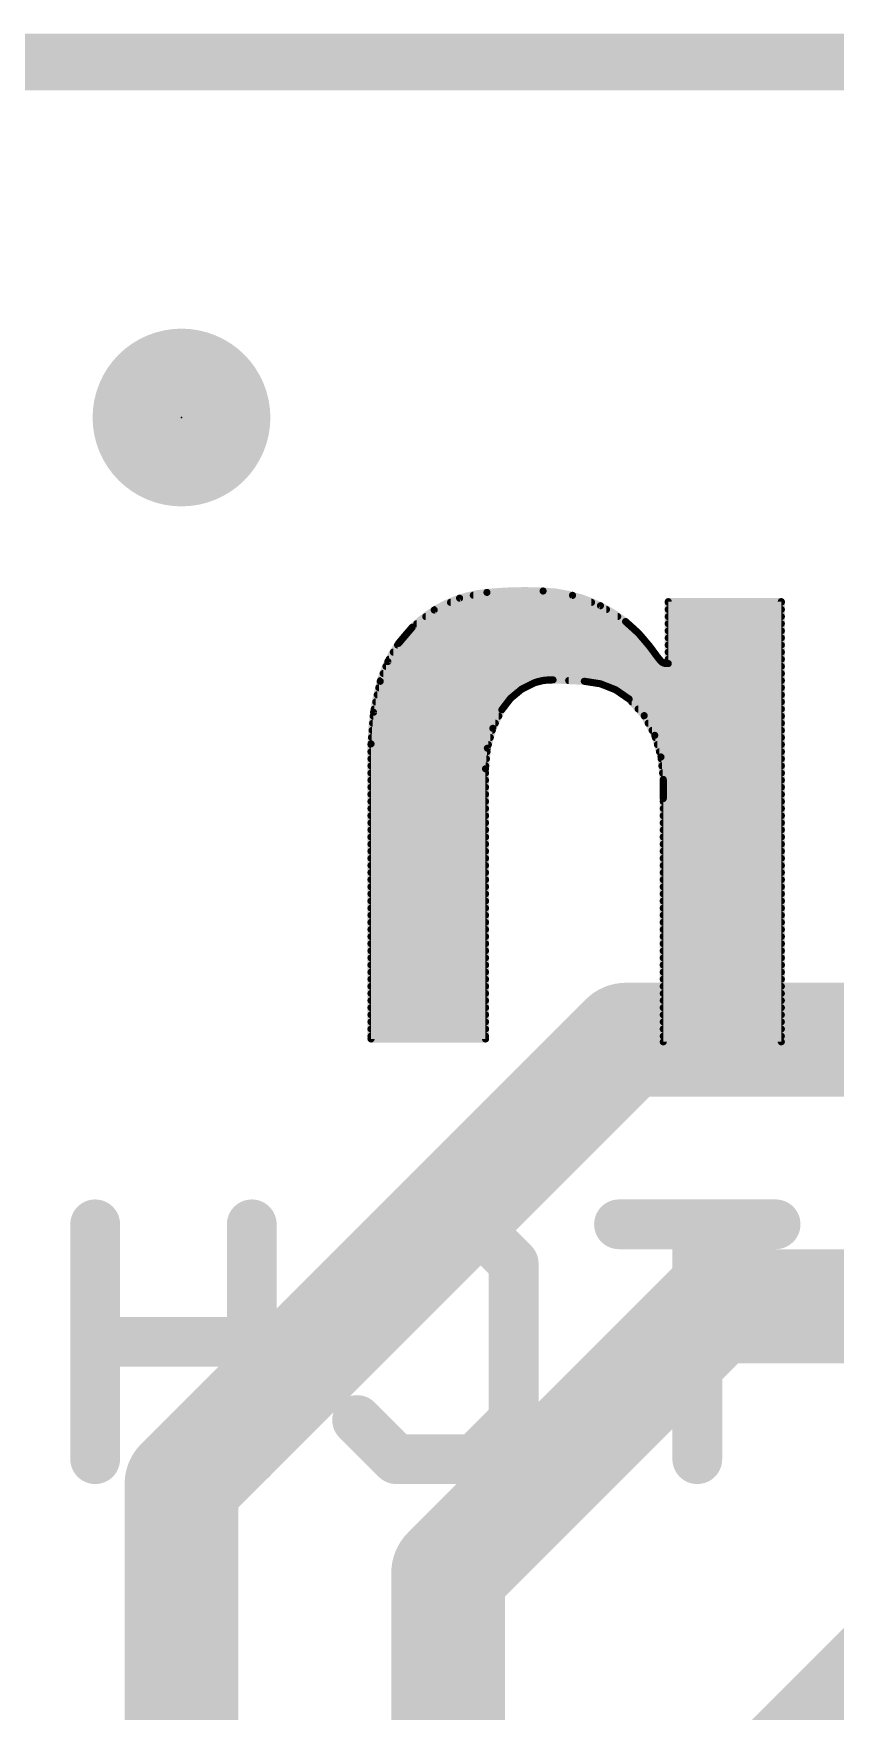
# Model space of a CAD drawing. Extents: x -19.1 to 23, y -12.7 to 20.4.
# Drawn here: x 4.55 to 7.42, y 14.43 to 20.42 of the extents above; entities that cross this region are included whole.
import ezdxf

# ---------------------------------------------------------------- set-up
doc = ezdxf.new("R2010")
doc.units = 0
for name, color, linetype in [('1', 12, 'CONTINUOUS'), ('20', 53, 'CONTINUOUS'), ('22', 40, 'CONTINUOUS'), ('23', 53, 'CONTINUOUS')]:
    doc.layers.add(name, color=color, linetype=linetype)

# ---------------------------------------------------------------- blocks, each defined once
blk = doc.blocks.new('PIE')
at = {"const_width": 0.5}
blk.add_lwpolyline([(0, -0.25, 1), (0, 0.25, 1), (0, -0.25)], format="xyb", dxfattribs=at)
blk = doc.blocks.new('RECT')
blk.add_solid([(-0.5, -0.5), (0.5, -0.5), (-0.5, 0.5), (0.5, 0.5)])

msp = doc.modelspace()

# ---------------------------------------------------------------- linework, layer by layer
at = {"layer": '1', "const_width": 0.4064}
for points in [[(5.08, 15.24), (6.6675, 16.8275)], [(6.6675, 16.8275), (9.2826, 16.8275)], [(6.0325, 14.9225), (6.985, 15.875)], [(6.985, 15.875), (8.2552, 15.875)], [(5.08, 4.7625), (5.08, 15.24)], [(6.0325, 9.8425), (6.0325, 14.9225)]]:
    msp.add_lwpolyline(points, dxfattribs=at)
at = {"layer": '1', "const_width": 0.2032}
for points in [[(6.6675, 16.9291, 1), (6.6675, 16.7259)], [(6.7393, 16.7557, 1), (6.5957, 16.8993)], [(6.985, 15.9766, 1), (6.985, 15.7734)], [(7.0568, 15.8032, 1), (6.9132, 15.9468)], [(5.1816, 15.24, 1), (4.9784, 15.24)], [(5.0082, 15.3118, 1), (5.1518, 15.1682)], [(6.1341, 14.9225, 1), (5.9309, 14.9225)], [(5.9607, 14.9943, 1), (6.1043, 14.8507)]]:
    msp.add_lwpolyline(points, format="xyb", dxfattribs=at)
at = {"layer": '20', "const_width": 0.2032}
msp.add_lwpolyline([(22.86, 20.32), (0, 20.32)], dxfattribs=at)
at = {"layer": '22'}
for points, const_width in [([(6.171, 18.4252, 0.1741), (5.9043, 18.3007)], 0.0254), ([(6.041, 18.396, 1), (6.041, 18.3833)], 0.0127), ([(6.072, 18.4109, 1), (6.0746, 18.3985)], 0.0127), ([(6.076, 18.3989, 1), (6.0706, 18.4104)], 0.0127), ([(6.1224, 18.4214, 1), (6.1224, 18.4086)], 0.0127), ([(6.3716, 18.4302, 0.0335), (6.171, 18.4252)], 0.0254), ([(6.1708, 18.4315, 1), (6.1712, 18.4189)], 0.0127), ([(6.1704, 18.4315, 1), (6.1716, 18.4189)], 0.0127), ([(6.1723, 18.419, 1), (6.1697, 18.4314)], 0.0127), ([(6.1716, 18.4189, 1), (6.1704, 18.4315)], 0.0127), ([(6.3725, 18.4365, 1), (6.3707, 18.4239)], 0.0127), ([(6.6663, 18.321, 0.1577), (6.3716, 18.4302)], 0.0254), ([(6.3719, 18.4365, 1), (6.3713, 18.4239)], 0.0127), ([(6.3713, 18.4239, 1), (6.3719, 18.4365)], 0.0127), ([(6.3718, 18.4239, 1), (6.3714, 18.4365)], 0.0127), ([(6.479, 18.4207, 1), (6.4746, 18.4088)], 0.0127), ([(6.4748, 18.4086, 1), (6.4748, 18.4214)], 0.0127), ([(6.4758, 18.4084, 1), (6.4777, 18.421)], 0.0127), ([(6.5445, 18.3833, 1), (6.5445, 18.396)], 0.0127), ([(6.8187, 18.3985, 1), (6.8187, 18.3857)], 0.0127), ([(6.8251, 18.3921, 1), (6.8124, 18.3921)], 0.0127), ([(6.8187, 18.3985, 1), (6.8187, 18.3857)], 0.0127), ([(6.8251, 18.3921, 1), (6.8124, 18.3921)], 0.0127), ([(6.8187, 18.396, 1), (6.8187, 18.3833)], 0.0127), ([(7.2289, 18.3921, 1), (7.2161, 18.3921)], 0.0127), ([(7.2289, 18.3921, 1), (7.2161, 18.3921)], 0.0127), ([(7.2225, 18.3857, 1), (7.2225, 18.3985)], 0.0127), ([(7.2225, 18.3857, 1), (7.2225, 18.3985)], 0.0127), ([(7.2225, 18.3833, 1), (7.2225, 18.396)], 0.0127), ([(5.9527, 18.3452, 1), (5.9527, 18.3325)], 0.0127), ([(5.9801, 18.3682, 1), (5.9855, 18.3567)], 0.0127), ([(5.9867, 18.3574, 1), (5.9789, 18.3674)], 0.0127), ([(5.9866, 18.3706, 1), (5.9866, 18.3578)], 0.0127), ([(6.5798, 18.3831, 1), (6.573, 18.3724)], 0.0127), ([(6.5742, 18.3718, 1), (6.5786, 18.3837)], 0.0127), ([(6.5979, 18.3578, 1), (6.5979, 18.3706)], 0.0127), ([(6.6381, 18.3325, 1), (6.6381, 18.3452)], 0.0127), ([(6.8187, 18.3706, 1), (6.8187, 18.3578)], 0.0127), ([(6.8187, 18.3452, 1), (6.8187, 18.3325)], 0.0127), ([(7.2225, 18.3578, 1), (7.2225, 18.3706)], 0.0127), ([(7.2225, 18.3325, 1), (7.2225, 18.3452)], 0.0127), ([(5.9043, 18.3007, 0.1281), (5.79, 18.1077)], 0.0254), ([(5.8935, 18.2944, 1), (5.8935, 18.2816)], 0.0127), ([(5.9004, 18.3057, 1), (5.9082, 18.2957)], 0.0127), ([(5.8998, 18.3052, 1), (5.9088, 18.2962)], 0.0127), ([(5.9091, 18.2966, 1), (5.8995, 18.3048)], 0.0127), ([(5.9088, 18.2962, 1), (5.8998, 18.3052)], 0.0127), ([(5.9204, 18.3198, 1), (5.9204, 18.3071)], 0.0127), ([(6.6706, 18.3257, 1), (6.662, 18.3163)], 0.0127), ([(6.7526, 18.2321, 0.0664), (6.6663, 18.321)], 0.0254), ([(6.6702, 18.326, 1), (6.6624, 18.316)], 0.0127), ([(6.6624, 18.316, 1), (6.6702, 18.326)], 0.0127), ([(6.6629, 18.3156, 1), (6.6697, 18.3264)], 0.0127), ([(6.6747, 18.3071, 1), (6.6747, 18.3198)], 0.0127), ([(6.7029, 18.2816, 1), (6.7029, 18.2944)], 0.0127), ([(6.7172, 18.2835, 1), (6.7076, 18.2753)], 0.0127), ([(6.7081, 18.2747, 1), (6.7167, 18.2841)], 0.0127), ([(6.8187, 18.3198, 1), (6.8187, 18.3071)], 0.0127), ([(6.8187, 18.2944, 1), (6.8187, 18.2816)], 0.0127), ([(7.2225, 18.3071, 1), (7.2225, 18.3198)], 0.0127), ([(7.2225, 18.2816, 1), (7.2225, 18.2944)], 0.0127), ([(5.8368, 18.2182, 1), (5.8368, 18.2054)], 0.0127), ([(5.8519, 18.2436, 1), (5.8519, 18.2309)], 0.0127), ([(5.8506, 18.2473, 1), (5.8602, 18.2391)], 0.0127), ([(5.8609, 18.2399, 1), (5.8499, 18.2464)], 0.0127), ([(5.8719, 18.269, 1), (5.8719, 18.2563)], 0.0127), ([(6.7267, 18.2563, 1), (6.7267, 18.269)], 0.0127), ([(6.7577, 18.2359, 1), (6.7475, 18.2283)], 0.0127), ([(6.7806, 18.194, 0.0022), (6.7526, 18.2321)], 0.0254), ([(6.7577, 18.2359, 1), (6.7475, 18.2283)], 0.0127), ([(6.7475, 18.2283, 1), (6.7577, 18.2359)], 0.0127), ([(6.7478, 18.228, 1), (6.7574, 18.2362)], 0.0127), ([(6.7483, 18.2309, 1), (6.7483, 18.2436)], 0.0127), ([(6.7675, 18.2054, 1), (6.7675, 18.2182)], 0.0127), ([(6.8187, 18.269, 1), (6.8187, 18.2563)], 0.0127), ([(6.8187, 18.2436, 1), (6.8187, 18.2309)], 0.0127), ([(6.8187, 18.2182, 1), (6.8187, 18.2054)], 0.0127), ([(7.2225, 18.2563, 1), (7.2225, 18.269)], 0.0127), ([(7.2225, 18.2309, 1), (7.2225, 18.2436)], 0.0127), ([(7.2225, 18.2054, 1), (7.2225, 18.2182)], 0.0127), ([(5.8104, 18.1674, 1), (5.8104, 18.1547)], 0.0127), ([(5.8115, 18.1815, 1), (5.8224, 18.175)], 0.0127), ([(5.8229, 18.176, 1), (5.811, 18.1805)], 0.0127), ([(5.8218, 18.1928, 1), (5.8218, 18.1801)], 0.0127), ([(6.7855, 18.1981, 1), (6.7757, 18.1899)], 0.0127), ([(6.7806, 18.194, 0.0333), (6.7933, 18.1788)], 0.0254), ([(6.7857, 18.1977, 1), (6.7755, 18.1903)], 0.0127), ([(6.7755, 18.1902, 1), (6.7857, 18.1978)], 0.0127), ([(6.7755, 18.1903, 1), (6.7857, 18.1977)], 0.0127), ([(6.787, 18.1801, 1), (6.787, 18.1928)], 0.0127), ([(6.7969, 18.184, 1), (6.7897, 18.1736)], 0.0127), ([(6.7933, 18.1788, 0.205), (6.8111, 18.1712)], 0.0254), ([(6.7979, 18.1832, 1), (6.7887, 18.1744)], 0.0127), ([(6.7884, 18.1747, 1), (6.7982, 18.1829)], 0.0127), ([(6.7887, 18.1744, 1), (6.7979, 18.1832)], 0.0127), ([(6.8027, 18.1794, 1), (6.8002, 18.167)], 0.0127), ([(6.7978, 18.168, 1), (6.805, 18.1784)], 0.0127), ([(6.8111, 18.1776, 1), (6.8111, 18.1649)], 0.0127), ([(6.8111, 18.1776, 1), (6.8111, 18.1649)], 0.0127), ([(6.8098, 18.165, 1), (6.8124, 18.1774)], 0.0127), ([(6.8111, 18.1649, 1), (6.8111, 18.1775)], 0.0127), ([(6.8187, 18.1928, 1), (6.8187, 18.1801)], 0.0127), ([(6.8124, 18.1712, 1), (6.8251, 18.1712)], 0.0127), ([(6.8124, 18.1712, 1), (6.8251, 18.1712)], 0.0127), ([(6.8187, 18.1649, 1), (6.8187, 18.1776)], 0.0127), ([(6.8187, 18.1649, 1), (6.8187, 18.1776)], 0.0127), ([(7.2225, 18.1801, 1), (7.2225, 18.1928)], 0.0127), ([(7.2225, 18.1547, 1), (7.2225, 18.1674)], 0.0127), ([(5.79, 18.1077, 0.0668), (5.757, 17.8841)], 0.0254), ([(5.7841, 18.11, 1), (5.7959, 18.1054)], 0.0127), ([(5.7839, 18.1095, 1), (5.7961, 18.1059)], 0.0127), ([(5.7962, 18.1064, 1), (5.7838, 18.109)], 0.0127), ([(5.7961, 18.1059, 1), (5.7839, 18.1095)], 0.0127), ([(5.791, 18.1166, 1), (5.791, 18.1039)], 0.0127), ([(5.8007, 18.142, 1), (5.8007, 18.1292)], 0.0127), ([(6.3412, 18.1026, 0.1719), (6.2243, 18.0061)], 0.0254), ([(6.3396, 18.1088, 1), (6.3428, 18.0964)], 0.0127), ([(6.4072, 18.1127, 0.0992), (6.3412, 18.1026)], 0.0254), ([(6.339, 18.1086, 1), (6.3434, 18.0966)], 0.0127), ([(6.344, 18.0969, 1), (6.3384, 18.1083)], 0.0127), ([(6.3434, 18.0966, 1), (6.339, 18.1086)], 0.0127), ([(6.3734, 18.1173, 1), (6.374, 18.1046)], 0.0127), ([(6.3709, 18.1039, 1), (6.3709, 18.1166)], 0.0127), ([(6.3753, 18.1048, 1), (6.3721, 18.1171)], 0.0127), ([(6.4075, 18.119, 1), (6.4069, 18.1064)], 0.0127), ([(6.4072, 18.1127, 0.0006), (6.519, 18.1077)], 0.0254), ([(6.4075, 18.119, 1), (6.4069, 18.1064)], 0.0127), ([(6.4075, 18.1064, 1), (6.4069, 18.119)], 0.0127), ([(6.4069, 18.1064, 1), (6.4075, 18.119)], 0.0127), ([(6.4631, 18.1166, 1), (6.4631, 18.1039)], 0.0127), ([(6.52, 18.114, 1), (6.518, 18.1014)], 0.0127), ([(6.679, 18.0442, 0.1688), (6.519, 18.1077)], 0.0254), ([(6.5193, 18.114, 1), (6.5187, 18.1014)], 0.0127), ([(6.5187, 18.1014, 1), (6.5193, 18.114)], 0.0127), ([(6.5187, 18.1014, 1), (6.5193, 18.114)], 0.0127), ([(6.579, 18.1046, 1), (6.5743, 18.0928)], 0.0127), ([(6.5757, 18.0924, 1), (6.5776, 18.105)], 0.0127), ([(7.2225, 18.1292, 1), (7.2225, 18.142)], 0.0127), ([(7.2225, 18.1039, 1), (7.2225, 18.1166)], 0.0127), ([(5.774, 18.0404, 1), (5.774, 18.0277)], 0.0127), ([(5.7795, 18.0658, 1), (5.7795, 18.053)], 0.0127), ([(5.785, 18.0912, 1), (5.785, 18.0785)], 0.0127), ([(6.2457, 18.0277, 1), (6.2457, 18.0404)], 0.0127), ([(6.2515, 18.0518, 1), (6.2596, 18.042)], 0.0127), ([(6.2606, 18.043, 1), (6.2505, 18.0508)], 0.0127), ([(6.2707, 18.053, 1), (6.2707, 18.0658)], 0.0127), ([(6.2924, 18.0853, 1), (6.298, 18.074)], 0.0127), ([(6.2992, 18.0747, 1), (6.2912, 18.0845)], 0.0127), ([(6.3055, 18.0785, 1), (6.3055, 18.0912)], 0.0127), ([(6.6117, 18.0912, 1), (6.6117, 18.0785)], 0.0127), ([(6.6345, 18.0824, 1), (6.6273, 18.0719)], 0.0127), ([(6.6285, 18.0713, 1), (6.6332, 18.0831)], 0.0127), ([(6.6568, 18.0658, 1), (6.6568, 18.053)], 0.0127), ([(6.6837, 18.0485, 1), (6.6743, 18.0399)], 0.0127), ([(6.7704, 17.9146, 0.1229), (6.679, 18.0442)], 0.0254), ([(6.6831, 18.049, 1), (6.6749, 18.0394)], 0.0127), ([(6.6749, 18.0394, 1), (6.6831, 18.049)], 0.0127), ([(6.6754, 18.039, 1), (6.6826, 18.0494)], 0.0127), ([(6.6882, 18.0404, 1), (6.6882, 18.0277)], 0.0127), ([(7.2225, 18.0785, 1), (7.2225, 18.0912)], 0.0127), ([(7.2225, 18.053, 1), (7.2225, 18.0658)], 0.0127), ([(7.2225, 18.0277, 1), (7.2225, 18.0404)], 0.0127), ([(5.7649, 17.9896, 1), (5.7649, 17.9768)], 0.0127), ([(5.7724, 17.9965, 1), (5.7597, 17.9975)], 0.0127), ([(5.7598, 17.9983, 1), (5.7722, 17.9957)], 0.0127), ([(5.7685, 18.015, 1), (5.7685, 18.0023)], 0.0127), ([(6.2243, 18.0061, 0.136), (6.1659, 17.7952)], 0.0254), ([(6.2132, 17.9768, 1), (6.2132, 17.9896)], 0.0127), ([(6.2193, 18.01, 1), (6.2293, 18.0022)], 0.0127), ([(6.2189, 18.0094, 1), (6.2297, 18.0028)], 0.0127), ([(6.23, 18.0033, 1), (6.2186, 18.0089)], 0.0127), ([(6.2297, 18.0028, 1), (6.2189, 18.0094)], 0.0127), ([(6.2262, 18.0023, 1), (6.2262, 18.015)], 0.0127), ([(6.7113, 18.015, 1), (6.7113, 18.0023)], 0.0127), ([(6.7383, 17.988, 1), (6.7271, 17.982)], 0.0127), ([(6.7336, 17.9896, 1), (6.7336, 17.9768)], 0.0127), ([(6.728, 17.9808, 1), (6.7374, 17.9893)], 0.0127), ([(7.2225, 18.0023, 1), (7.2225, 18.015)], 0.0127), ([(7.2225, 17.9768, 1), (7.2225, 17.9896)], 0.0127), ([(5.7609, 17.9388, 1), (5.7609, 17.9261)], 0.0127), ([(5.7629, 17.9642, 1), (5.7629, 17.9515)], 0.0127), ([(6.1865, 17.9425, 1), (6.1979, 17.9369)], 0.0127), ([(6.1983, 17.938, 1), (6.1861, 17.9414)], 0.0127), ([(6.1902, 17.9261, 1), (6.1902, 17.9388)], 0.0127), ([(6.2009, 17.9515, 1), (6.2009, 17.9642)], 0.0127), ([(6.7472, 17.9642, 1), (6.7472, 17.9515)], 0.0127), ([(6.7609, 17.9388, 1), (6.7609, 17.9261)], 0.0127), ([(6.7765, 17.9164, 1), (6.7643, 17.9128)], 0.0127), ([(6.8009, 17.7571, 0.0895), (6.7704, 17.9146)], 0.0254), ([(6.7763, 17.9169, 1), (6.7645, 17.9123)], 0.0127), ([(6.7645, 17.9123, 1), (6.7763, 17.9169)], 0.0127), ([(6.7648, 17.9116, 1), (6.776, 17.9176)], 0.0127), ([(7.2225, 17.9515, 1), (7.2225, 17.9642)], 0.0127), ([(7.2225, 17.9261, 1), (7.2225, 17.9388)], 0.0127), ([(5.757, 17.8626, 1), (5.757, 17.8498)], 0.0127), ([(5.7634, 17.8841, 1), (5.7507, 17.8841)], 0.0127), ([(5.7634, 17.8841, 1), (5.7507, 17.8841)], 0.0127), ([(5.757, 17.888, 1), (5.757, 17.8753)], 0.0127), ([(5.7507, 17.8846, 1), (5.7633, 17.8836)], 0.0127), ([(5.7507, 17.8842, 1), (5.7633, 17.884)], 0.0127), ([(5.7588, 17.9134, 1), (5.7588, 17.9006)], 0.0127), ([(6.1788, 17.8681, 1), (6.1662, 17.8692)], 0.0127), ([(6.1664, 17.8703, 1), (6.1786, 17.8669)], 0.0127), ([(6.1714, 17.8498, 1), (6.1714, 17.8626)], 0.0127), ([(6.1761, 17.8753, 1), (6.1761, 17.888)], 0.0127), ([(6.1831, 17.9006, 1), (6.1831, 17.9134)], 0.0127), ([(6.7726, 17.9134, 1), (6.7726, 17.9006)], 0.0127), ([(6.7799, 17.888, 1), (6.7799, 17.8753)], 0.0127), ([(6.7872, 17.8626, 1), (6.7872, 17.8498)], 0.0127), ([(7.2225, 17.9006, 1), (7.2225, 17.9134)], 0.0127), ([(7.2225, 17.8753, 1), (7.2225, 17.888)], 0.0127), ([(7.2225, 17.8498, 1), (7.2225, 17.8626)], 0.0127), ([(5.757, 17.8372, 1), (5.757, 17.8244)], 0.0127), ([(5.757, 17.8118, 1), (5.757, 17.7991)], 0.0127), ([(6.1596, 17.7958, 1), (6.1722, 17.7946)], 0.0127), ([(6.1723, 17.7952, 1), (6.1596, 17.7952)], 0.0127), ([(6.1723, 17.7952, 1), (6.1596, 17.7952)], 0.0127), ([(6.1668, 17.7991, 1), (6.1668, 17.8118)], 0.0127), ([(6.1691, 17.8244, 1), (6.1691, 17.8372)], 0.0127), ([(6.799, 17.8379, 1), (6.7864, 17.8366)], 0.0127), ([(6.7866, 17.8355, 1), (6.7988, 17.839)], 0.0127), ([(6.7934, 17.8372, 1), (6.7934, 17.8244)], 0.0127), ([(6.796, 17.8118, 1), (6.796, 17.7991)], 0.0127), ([(7.2225, 17.8244, 1), (7.2225, 17.8372)], 0.0127), ([(7.2225, 17.7991, 1), (7.2225, 17.8118)], 0.0127), ([(5.757, 17.7864, 1), (5.757, 17.7736)], 0.0127), ([(5.757, 17.761, 1), (5.757, 17.7482)], 0.0127), ([(5.757, 17.7356, 1), (5.757, 17.7229)], 0.0127), ([(6.1596, 17.7952, 1), (6.1722, 17.7952)], 0.0127), ([(6.1659, 17.7736, 1), (6.1659, 17.7864)], 0.0127), ([(6.1659, 17.7482, 1), (6.1659, 17.761)], 0.0127), ([(6.1659, 17.7229, 1), (6.1659, 17.7356)], 0.0127), ([(6.7986, 17.7864, 1), (6.7986, 17.7736)], 0.0127), ([(6.8009, 17.6886, 0.0064), (6.8009, 17.7571)], 0.0254), ([(6.8072, 17.7572, 1), (6.7946, 17.757)], 0.0127), ([(6.8009, 17.761, 1), (6.8009, 17.7482)], 0.0127), ([(6.8009, 17.7356, 1), (6.8009, 17.7229)], 0.0127), ([(6.8073, 17.7571, 1), (6.7946, 17.7571)], 0.0127), ([(6.7946, 17.7565, 1), (6.8072, 17.7577)], 0.0127), ([(6.7946, 17.757, 1), (6.8072, 17.7572)], 0.0127), ([(7.2225, 17.7736, 1), (7.2225, 17.7864)], 0.0127), ([(7.2225, 17.7482, 1), (7.2225, 17.761)], 0.0127), ([(7.2225, 17.7229, 1), (7.2225, 17.7356)], 0.0127), ([(5.757, 17.7102, 1), (5.757, 17.6974)], 0.0127), ([(5.757, 17.6848, 1), (5.757, 17.672)], 0.0127), ([(6.1659, 17.6974, 1), (6.1659, 17.7102)], 0.0127), ([(6.1659, 17.672, 1), (6.1659, 17.6848)], 0.0127), ([(6.8009, 17.7102, 1), (6.8009, 17.6974)], 0.0127), ([(6.7946, 17.6887, 1), (6.8072, 17.6885)], 0.0127), ([(6.8009, 17.6848, 1), (6.8009, 17.672)], 0.0127), ([(6.8073, 17.6886, 1), (6.7946, 17.6886)], 0.0127), ([(7.2225, 17.6974, 1), (7.2225, 17.7102)], 0.0127), ([(7.2225, 17.672, 1), (7.2225, 17.6848)], 0.0127), ([(5.757, 17.6594, 1), (5.757, 17.6467)], 0.0127), ([(5.757, 17.634, 1), (5.757, 17.6212)], 0.0127), ([(6.1659, 17.6467, 1), (6.1659, 17.6594)], 0.0127), ([(6.1659, 17.6212, 1), (6.1659, 17.634)], 0.0127), ([(6.8009, 17.6594, 1), (6.8009, 17.6467)], 0.0127), ([(6.8009, 17.634, 1), (6.8009, 17.6212)], 0.0127), ([(7.2225, 17.6467, 1), (7.2225, 17.6594)], 0.0127), ([(7.2225, 17.6212, 1), (7.2225, 17.634)], 0.0127), ([(5.757, 17.6086, 1), (5.757, 17.5958)], 0.0127), ([(5.757, 17.5832, 1), (5.757, 17.5705)], 0.0127), ([(5.757, 17.5578, 1), (5.757, 17.545)], 0.0127), ([(6.1659, 17.5958, 1), (6.1659, 17.6086)], 0.0127), ([(6.1659, 17.5705, 1), (6.1659, 17.5832)], 0.0127), ([(6.1659, 17.545, 1), (6.1659, 17.5578)], 0.0127), ([(6.8009, 17.6086, 1), (6.8009, 17.5958)], 0.0127), ([(6.8009, 17.5832, 1), (6.8009, 17.5705)], 0.0127), ([(6.8009, 17.5578, 1), (6.8009, 17.545)], 0.0127), ([(7.2225, 17.5958, 1), (7.2225, 17.6086)], 0.0127), ([(7.2225, 17.5705, 1), (7.2225, 17.5832)], 0.0127), ([(7.2225, 17.545, 1), (7.2225, 17.5578)], 0.0127), ([(5.757, 17.5324, 1), (5.757, 17.5196)], 0.0127), ([(5.757, 17.507, 1), (5.757, 17.4943)], 0.0127), ([(6.1659, 17.5196, 1), (6.1659, 17.5324)], 0.0127), ([(6.1659, 17.4943, 1), (6.1659, 17.507)], 0.0127), ([(6.8009, 17.5324, 1), (6.8009, 17.5196)], 0.0127), ([(6.8009, 17.507, 1), (6.8009, 17.4943)], 0.0127), ([(7.2225, 17.5196, 1), (7.2225, 17.5324)], 0.0127), ([(7.2225, 17.4943, 1), (7.2225, 17.507)], 0.0127), ([(5.757, 17.4816, 1), (5.757, 17.4688)], 0.0127), ([(5.757, 17.4562, 1), (5.757, 17.4434)], 0.0127), ([(6.1659, 17.4688, 1), (6.1659, 17.4816)], 0.0127), ([(6.1659, 17.4434, 1), (6.1659, 17.4562)], 0.0127), ([(6.8009, 17.4816, 1), (6.8009, 17.4688)], 0.0127), ([(6.8009, 17.4562, 1), (6.8009, 17.4434)], 0.0127), ([(7.2225, 17.4688, 1), (7.2225, 17.4816)], 0.0127), ([(7.2225, 17.4434, 1), (7.2225, 17.4562)], 0.0127), ([(5.757, 17.4308, 1), (5.757, 17.4181)], 0.0127), ([(5.757, 17.4054, 1), (5.757, 17.3926)], 0.0127), ([(5.757, 17.38, 1), (5.757, 17.3672)], 0.0127), ([(6.1659, 17.4181, 1), (6.1659, 17.4308)], 0.0127), ([(6.1659, 17.3926, 1), (6.1659, 17.4054)], 0.0127), ([(6.1659, 17.3672, 1), (6.1659, 17.38)], 0.0127), ([(6.8009, 17.4308, 1), (6.8009, 17.4181)], 0.0127), ([(6.8009, 17.4054, 1), (6.8009, 17.3926)], 0.0127), ([(6.8009, 17.38, 1), (6.8009, 17.3672)], 0.0127), ([(7.2225, 17.4181, 1), (7.2225, 17.4308)], 0.0127), ([(7.2225, 17.3926, 1), (7.2225, 17.4054)], 0.0127), ([(7.2225, 17.3672, 1), (7.2225, 17.38)], 0.0127), ([(5.757, 17.3546, 1), (5.757, 17.3419)], 0.0127), ([(5.757, 17.3292, 1), (5.757, 17.3164)], 0.0127), ([(6.1659, 17.3419, 1), (6.1659, 17.3546)], 0.0127), ([(6.1659, 17.3164, 1), (6.1659, 17.3292)], 0.0127), ([(6.8009, 17.3546, 1), (6.8009, 17.3419)], 0.0127), ([(6.8009, 17.3292, 1), (6.8009, 17.3164)], 0.0127), ([(7.2225, 17.3419, 1), (7.2225, 17.3546)], 0.0127), ([(7.2225, 17.3164, 1), (7.2225, 17.3292)], 0.0127), ([(5.757, 17.3038, 1), (5.757, 17.291)], 0.0127), ([(5.757, 17.2784, 1), (5.757, 17.2657)], 0.0127), ([(6.1659, 17.291, 1), (6.1659, 17.3038)], 0.0127), ([(6.1659, 17.2657, 1), (6.1659, 17.2784)], 0.0127), ([(6.8009, 17.3038, 1), (6.8009, 17.291)], 0.0127), ([(6.8009, 17.2784, 1), (6.8009, 17.2657)], 0.0127), ([(7.2225, 17.291, 1), (7.2225, 17.3038)], 0.0127), ([(7.2225, 17.2657, 1), (7.2225, 17.2784)], 0.0127), ([(5.757, 17.253, 1), (5.757, 17.2402)], 0.0127), ([(5.757, 17.2276, 1), (5.757, 17.2148)], 0.0127), ([(5.757, 17.2022, 1), (5.757, 17.1895)], 0.0127), ([(6.1659, 17.2402, 1), (6.1659, 17.253)], 0.0127), ([(6.1659, 17.2148, 1), (6.1659, 17.2276)], 0.0127), ([(6.1659, 17.1895, 1), (6.1659, 17.2022)], 0.0127), ([(6.8009, 17.253, 1), (6.8009, 17.2402)], 0.0127), ([(6.8009, 17.2276, 1), (6.8009, 17.2148)], 0.0127), ([(6.8009, 17.2022, 1), (6.8009, 17.1895)], 0.0127), ([(7.2225, 17.2402, 1), (7.2225, 17.253)], 0.0127), ([(7.2225, 17.2148, 1), (7.2225, 17.2276)], 0.0127), ([(7.2225, 17.1895, 1), (7.2225, 17.2022)], 0.0127), ([(5.757, 17.1768, 1), (5.757, 17.164)], 0.0127), ([(5.757, 17.1514, 1), (5.757, 17.1386)], 0.0127), ([(6.1659, 17.164, 1), (6.1659, 17.1768)], 0.0127), ([(6.1659, 17.1386, 1), (6.1659, 17.1514)], 0.0127), ([(6.8009, 17.1768, 1), (6.8009, 17.164)], 0.0127), ([(6.8009, 17.1514, 1), (6.8009, 17.1386)], 0.0127), ([(7.2225, 17.164, 1), (7.2225, 17.1768)], 0.0127), ([(7.2225, 17.1386, 1), (7.2225, 17.1514)], 0.0127), ([(5.757, 17.126, 1), (5.757, 17.1133)], 0.0127), ([(5.757, 17.1006, 1), (5.757, 17.0878)], 0.0127), ([(6.1659, 17.1133, 1), (6.1659, 17.126)], 0.0127), ([(6.1659, 17.0878, 1), (6.1659, 17.1006)], 0.0127), ([(6.8009, 17.126, 1), (6.8009, 17.1133)], 0.0127), ([(6.8009, 17.1006, 1), (6.8009, 17.0878)], 0.0127), ([(7.2225, 17.1133, 1), (7.2225, 17.126)], 0.0127), ([(7.2225, 17.0878, 1), (7.2225, 17.1006)], 0.0127), ([(5.757, 17.0752, 1), (5.757, 17.0624)], 0.0127), ([(5.757, 17.0498, 1), (5.757, 17.0371)], 0.0127), ([(5.757, 17.0244, 1), (5.757, 17.0116)], 0.0127), ([(6.1659, 17.0624, 1), (6.1659, 17.0752)], 0.0127), ([(6.1659, 17.0371, 1), (6.1659, 17.0498)], 0.0127), ([(6.1659, 17.0116, 1), (6.1659, 17.0244)], 0.0127), ([(6.8009, 17.0752, 1), (6.8009, 17.0624)], 0.0127), ([(6.8009, 17.0498, 1), (6.8009, 17.0371)], 0.0127), ([(6.8009, 17.0244, 1), (6.8009, 17.0116)], 0.0127), ([(7.2225, 17.0624, 1), (7.2225, 17.0752)], 0.0127), ([(7.2225, 17.0371, 1), (7.2225, 17.0498)], 0.0127), ([(7.2225, 17.0116, 1), (7.2225, 17.0244)], 0.0127), ([(5.757, 16.999, 1), (5.757, 16.9862)], 0.0127), ([(5.757, 16.9736, 1), (5.757, 16.9609)], 0.0127), ([(6.1659, 16.9862, 1), (6.1659, 16.999)], 0.0127), ([(6.1659, 16.9609, 1), (6.1659, 16.9736)], 0.0127), ([(6.8009, 16.999, 1), (6.8009, 16.9862)], 0.0127), ([(6.8009, 16.9736, 1), (6.8009, 16.9609)], 0.0127), ([(7.2225, 16.9862, 1), (7.2225, 16.999)], 0.0127), ([(7.2225, 16.9609, 1), (7.2225, 16.9736)], 0.0127), ([(5.757, 16.9482, 1), (5.757, 16.9354)], 0.0127), ([(5.757, 16.9228, 1), (5.757, 16.91)], 0.0127), ([(5.757, 16.8974, 1), (5.757, 16.8847)], 0.0127), ([(6.1659, 16.9354, 1), (6.1659, 16.9482)], 0.0127), ([(6.1659, 16.91, 1), (6.1659, 16.9228)], 0.0127), ([(6.1659, 16.8847, 1), (6.1659, 16.8974)], 0.0127), ([(6.8009, 16.9482, 1), (6.8009, 16.9354)], 0.0127), ([(6.8009, 16.9228, 1), (6.8009, 16.91)], 0.0127), ([(6.8009, 16.8974, 1), (6.8009, 16.8847)], 0.0127), ([(7.2225, 16.9354, 1), (7.2225, 16.9482)], 0.0127), ([(7.2225, 16.91, 1), (7.2225, 16.9228)], 0.0127), ([(7.2225, 16.8847, 1), (7.2225, 16.8974)], 0.0127), ([(5.757, 16.872, 1), (5.757, 16.8592)], 0.0127), ([(5.757, 16.8466, 1), (5.757, 16.8338)], 0.0127), ([(6.1659, 16.8592, 1), (6.1659, 16.872)], 0.0127), ([(6.1659, 16.8338, 1), (6.1659, 16.8466)], 0.0127), ([(6.8009, 16.872, 1), (6.8009, 16.8592)], 0.0127), ([(6.8009, 16.8466, 1), (6.8009, 16.8338)], 0.0127), ([(7.2225, 16.8592, 1), (7.2225, 16.872)], 0.0127), ([(7.2225, 16.8338, 1), (7.2225, 16.8466)], 0.0127), ([(5.757, 16.8364, 1), (5.757, 16.8237)], 0.0127), ([(5.757, 16.8364, 1), (5.757, 16.8237)], 0.0127), ([(5.7507, 16.83, 1), (5.7634, 16.83)], 0.0127), ([(5.7507, 16.83, 1), (5.7634, 16.83)], 0.0127), ([(6.1596, 16.83, 1), (6.1723, 16.83)], 0.0127), ([(6.1596, 16.83, 1), (6.1723, 16.83)], 0.0127), ([(6.1659, 16.8237, 1), (6.1659, 16.8364)], 0.0127), ([(6.1659, 16.8237, 1), (6.1659, 16.8364)], 0.0127), ([(6.8009, 16.8263, 1), (6.8009, 16.8135)], 0.0127), ([(6.8009, 16.8263, 1), (6.8009, 16.8135)], 0.0127), ([(6.7946, 16.8199, 1), (6.8073, 16.8199)], 0.0127), ([(6.7946, 16.8199, 1), (6.8073, 16.8199)], 0.0127), ([(7.2161, 16.8199, 1), (7.2289, 16.8199)], 0.0127), ([(7.2161, 16.8199, 1), (7.2289, 16.8199)], 0.0127), ([(7.2225, 16.8135, 1), (7.2225, 16.8263)], 0.0127), ([(7.2225, 16.8135, 1), (7.2225, 16.8263)], 0.0127), ([(4.8162, 16.1678, 1), (4.7273, 16.1678)], 0.0889), ([(5.3755, 16.1678, 1), (5.2866, 16.1678)], 0.0889), ([(5.8471, 16.2123, 1), (5.8471, 16.1234)], 0.0889), ([(5.8785, 16.1364, 1), (5.8157, 16.1992)], 0.0889), ([(6.1582, 16.1992, 1), (6.0953, 16.1364)], 0.0889), ([(6.1267, 16.1234, 1), (6.1267, 16.2123)], 0.0889), ([(6.6428, 16.2123, 1), (6.6428, 16.1234)], 0.0889), ([(6.9669, 16.1678, 1), (6.878, 16.1678)], 0.0889), ([(7.2021, 16.1234, 1), (7.2021, 16.2123)], 0.0889), ([(5.6758, 16.0594, 1), (5.7387, 15.9966)], 0.0889), ([(6.311, 16.028, 1), (6.2221, 16.028)], 0.0889), ([(6.2351, 15.9966, 1), (6.298, 16.0594)], 0.0889), ([(4.7718, 15.7928, 1), (4.7718, 15.7039)], 0.0889), ([(5.331, 15.7039, 1), (5.331, 15.7928)], 0.0889), ([(5.7387, 15.5001, 1), (5.6758, 15.4373)], 0.0889), ([(6.298, 15.4373, 1), (6.2351, 15.5001)], 0.0889), ([(6.2221, 15.4687, 1), (6.311, 15.4687)], 0.0889), ([(5.8471, 15.3734, 1), (5.8471, 15.2845)], 0.0889), ([(5.8157, 15.2975, 1), (5.8785, 15.3603)], 0.0889), ([(6.0953, 15.3603, 1), (6.1582, 15.2975)], 0.0889), ([(6.1267, 15.2845, 1), (6.1267, 15.3734)], 0.0889), ([(4.7273, 15.3289, 1), (4.8162, 15.3289)], 0.0889), ([(5.2866, 15.3289, 1), (5.3755, 15.3289)], 0.0889), ([(6.878, 15.3289, 1), (6.9669, 15.3289)], 0.0889)]:
    msp.add_lwpolyline(points, format="xyb", dxfattribs=dict(at, const_width=const_width))
for points, const_width in [([(6.0733, 18.4047), (5.9828, 18.3624)], 0.0254), ([(6.041, 18.3896), (6.5445, 18.3896)], 0.0254), ([(6.171, 18.4252), (6.0733, 18.4047)], 0.0254), ([(6.1224, 18.415), (6.4748, 18.415)], 0.0254), ([(6.3716, 18.4302), (6.171, 18.4252)], 0.0254), ([(6.4768, 18.4147), (6.3716, 18.4302)], 0.0254), ([(6.5764, 18.3778), (6.4768, 18.4147)], 0.0254), ([(7.2225, 18.3921), (6.8187, 18.3921)], 0.0254), ([(6.8187, 18.3921), (6.8187, 18.1712)], 0.0254), ([(7.2225, 18.3921), (6.8187, 18.3921)], 0.0254), ([(6.8187, 18.3921), (6.8187, 18.1712)], 0.0254), ([(6.8187, 18.3896), (7.2225, 18.3896)], 0.0254), ([(7.2225, 16.8199), (7.2225, 18.3921)], 0.0254), ([(7.2225, 16.8199), (7.2225, 18.3921)], 0.0254), ([(5.9828, 18.3624), (5.9043, 18.3007)], 0.0254), ([(5.9527, 18.3388), (6.6381, 18.3388)], 0.0254), ([(5.9866, 18.3642), (6.5979, 18.3642)], 0.0254), ([(6.6663, 18.321), (6.5764, 18.3778)], 0.0254), ([(6.8187, 18.3642), (7.2225, 18.3642)], 0.0254), ([(6.8187, 18.3388), (7.2225, 18.3388)], 0.0254), ([(5.9043, 18.3007), (5.8554, 18.2432)], 0.0254), ([(5.8935, 18.288), (6.7029, 18.288)], 0.0254), ([(5.9204, 18.3134), (6.6747, 18.3134)], 0.0254), ([(6.7124, 18.2794), (6.6663, 18.321)], 0.0254), ([(6.7526, 18.2321), (6.7124, 18.2794)], 0.0254), ([(6.8187, 18.3134), (7.2225, 18.3134)], 0.0254), ([(6.8187, 18.288), (7.2225, 18.288)], 0.0254), ([(5.8554, 18.2432), (5.8169, 18.1782)], 0.0254), ([(5.8368, 18.2118), (6.7675, 18.2118)], 0.0254), ([(5.8519, 18.2372), (6.7483, 18.2372)], 0.0254), ([(5.8719, 18.2626), (6.7267, 18.2626)], 0.0254), ([(6.7806, 18.194), (6.7526, 18.2321)], 0.0254), ([(6.8187, 18.2626), (7.2225, 18.2626)], 0.0254), ([(6.8187, 18.2372), (7.2225, 18.2372)], 0.0254), ([(6.8187, 18.2118), (7.2225, 18.2118)], 0.0254), ([(5.8169, 18.1782), (5.79, 18.1077)], 0.0254), ([(5.8104, 18.161), (7.2225, 18.161)], 0.0254), ([(5.8218, 18.1864), (6.787, 18.1864)], 0.0254), ([(6.7933, 18.1788), (6.7806, 18.194)], 0.0254), ([(6.8014, 18.1732), (6.7933, 18.1788)], 0.0254), ([(6.8111, 18.1712), (6.8014, 18.1732)], 0.0254), ([(6.8187, 18.1712), (6.8111, 18.1712)], 0.0254), ([(6.8187, 18.1712), (6.8111, 18.1712)], 0.0254), ([(6.8187, 18.1864), (7.2225, 18.1864)], 0.0254), ([(5.79, 18.1077), (5.766, 17.997)], 0.0254), ([(5.791, 18.1102), (6.3709, 18.1102)], 0.0254), ([(5.8007, 18.1356), (7.2225, 18.1356)], 0.0254), ([(6.2952, 18.0796), (6.3412, 18.1026)], 0.0254), ([(6.3412, 18.1026), (6.3737, 18.1109)], 0.0254), ([(6.3737, 18.1109), (6.4072, 18.1127)], 0.0254), ([(6.4072, 18.1127), (6.519, 18.1077)], 0.0254), ([(6.4631, 18.1102), (7.2225, 18.1102)], 0.0254), ([(6.519, 18.1077), (6.5766, 18.0987)], 0.0254), ([(6.5766, 18.0987), (6.6309, 18.0772)], 0.0254), ([(5.774, 18.034), (6.2457, 18.034)], 0.0254), ([(5.7795, 18.0594), (6.2707, 18.0594)], 0.0254), ([(5.785, 18.0848), (6.3055, 18.0848)], 0.0254), ([(6.2243, 18.0061), (6.2556, 18.0469)], 0.0254), ([(6.2556, 18.0469), (6.2952, 18.0796)], 0.0254), ([(6.6117, 18.0848), (7.2225, 18.0848)], 0.0254), ([(6.6309, 18.0772), (6.679, 18.0442)], 0.0254), ([(6.6568, 18.0594), (7.2225, 18.0594)], 0.0254), ([(6.679, 18.0442), (6.7327, 17.985)], 0.0254), ([(6.6882, 18.034), (7.2225, 18.034)], 0.0254), ([(5.766, 17.997), (5.757, 17.8841)], 0.0254), ([(5.7649, 17.9832), (6.2132, 17.9832)], 0.0254), ([(5.7685, 18.0086), (6.2262, 18.0086)], 0.0254), ([(6.1922, 17.9397), (6.2243, 18.0061)], 0.0254), ([(6.7113, 18.0086), (7.2225, 18.0086)], 0.0254), ([(6.7327, 17.985), (6.7704, 17.9146)], 0.0254), ([(6.7336, 17.9832), (7.2225, 17.9832)], 0.0254), ([(5.7609, 17.9324), (6.1902, 17.9324)], 0.0254), ([(5.7629, 17.9578), (6.2009, 17.9578)], 0.0254), ([(6.1725, 17.8686), (6.1922, 17.9397)], 0.0254), ([(6.7472, 17.9578), (7.2225, 17.9578)], 0.0254), ([(6.7609, 17.9324), (7.2225, 17.9324)], 0.0254), ([(6.7704, 17.9146), (6.7927, 17.8372)], 0.0254), ([(5.757, 17.8841), (5.757, 16.83)], 0.0254), ([(5.757, 17.8841), (5.757, 16.83)], 0.0254), ([(5.757, 17.8816), (6.1761, 17.8816)], 0.0254), ([(5.757, 17.8562), (6.1714, 17.8562)], 0.0254), ([(5.7588, 17.907), (6.1831, 17.907)], 0.0254), ([(6.1659, 17.7952), (6.1725, 17.8686)], 0.0254), ([(6.7726, 17.907), (7.2225, 17.907)], 0.0254), ([(6.7799, 17.8816), (7.2225, 17.8816)], 0.0254), ([(6.7872, 17.8562), (7.2225, 17.8562)], 0.0254), ([(5.757, 17.8308), (6.1691, 17.8308)], 0.0254), ([(5.757, 17.8054), (6.1668, 17.8054)], 0.0254), ([(6.1659, 16.83), (6.1659, 17.7952)], 0.0254), ([(6.1659, 16.83), (6.1659, 17.7952)], 0.0254), ([(6.7927, 17.8372), (6.8009, 17.7571)], 0.0254), ([(6.7934, 17.8308), (7.2225, 17.8308)], 0.0254), ([(6.796, 17.8054), (7.2225, 17.8054)], 0.0254), ([(5.757, 17.78), (6.1659, 17.78)], 0.0254), ([(5.757, 17.7546), (6.1659, 17.7546)], 0.0254), ([(6.7986, 17.78), (7.2225, 17.78)], 0.0254), ([(6.8009, 17.7571), (6.8009, 16.8199)], 0.0254), ([(6.8009, 17.7546), (7.2225, 17.7546)], 0.0254), ([(5.757, 17.7292), (6.1659, 17.7292)], 0.0254), ([(5.757, 17.7038), (6.1659, 17.7038)], 0.0254), ([(5.757, 17.6784), (6.1659, 17.6784)], 0.0254), ([(6.8009, 17.7292), (7.2225, 17.7292)], 0.0254), ([(6.8009, 17.7038), (7.2225, 17.7038)], 0.0254), ([(6.8009, 17.6886), (6.8009, 16.8199)], 0.0254), ([(6.8009, 17.6784), (7.2225, 17.6784)], 0.0254), ([(5.757, 17.653), (6.1659, 17.653)], 0.0254), ([(5.757, 17.6276), (6.1659, 17.6276)], 0.0254), ([(6.8009, 17.653), (7.2225, 17.653)], 0.0254), ([(6.8009, 17.6276), (7.2225, 17.6276)], 0.0254), ([(5.757, 17.6022), (6.1659, 17.6022)], 0.0254), ([(5.757, 17.5768), (6.1659, 17.5768)], 0.0254), ([(5.757, 17.5514), (6.1659, 17.5514)], 0.0254), ([(6.8009, 17.6022), (7.2225, 17.6022)], 0.0254), ([(6.8009, 17.5768), (7.2225, 17.5768)], 0.0254), ([(6.8009, 17.5514), (7.2225, 17.5514)], 0.0254), ([(5.757, 17.526), (6.1659, 17.526)], 0.0254), ([(5.757, 17.5006), (6.1659, 17.5006)], 0.0254), ([(6.8009, 17.526), (7.2225, 17.526)], 0.0254), ([(6.8009, 17.5006), (7.2225, 17.5006)], 0.0254), ([(5.757, 17.4752), (6.1659, 17.4752)], 0.0254), ([(5.757, 17.4498), (6.1659, 17.4498)], 0.0254), ([(6.8009, 17.4752), (7.2225, 17.4752)], 0.0254), ([(6.8009, 17.4498), (7.2225, 17.4498)], 0.0254), ([(5.757, 17.4244), (6.1659, 17.4244)], 0.0254), ([(5.757, 17.399), (6.1659, 17.399)], 0.0254), ([(5.757, 17.3736), (6.1659, 17.3736)], 0.0254), ([(6.8009, 17.4244), (7.2225, 17.4244)], 0.0254), ([(6.8009, 17.399), (7.2225, 17.399)], 0.0254), ([(6.8009, 17.3736), (7.2225, 17.3736)], 0.0254), ([(5.757, 17.3482), (6.1659, 17.3482)], 0.0254), ([(5.757, 17.3228), (6.1659, 17.3228)], 0.0254), ([(6.8009, 17.3482), (7.2225, 17.3482)], 0.0254), ([(6.8009, 17.3228), (7.2225, 17.3228)], 0.0254), ([(5.757, 17.2974), (6.1659, 17.2974)], 0.0254), ([(5.757, 17.272), (6.1659, 17.272)], 0.0254), ([(6.8009, 17.2974), (7.2225, 17.2974)], 0.0254), ([(6.8009, 17.272), (7.2225, 17.272)], 0.0254), ([(5.757, 17.2466), (6.1659, 17.2466)], 0.0254), ([(5.757, 17.2212), (6.1659, 17.2212)], 0.0254), ([(5.757, 17.1958), (6.1659, 17.1958)], 0.0254), ([(6.8009, 17.2466), (7.2225, 17.2466)], 0.0254), ([(6.8009, 17.2212), (7.2225, 17.2212)], 0.0254), ([(6.8009, 17.1958), (7.2225, 17.1958)], 0.0254), ([(5.757, 17.1704), (6.1659, 17.1704)], 0.0254), ([(5.757, 17.145), (6.1659, 17.145)], 0.0254), ([(6.8009, 17.1704), (7.2225, 17.1704)], 0.0254), ([(6.8009, 17.145), (7.2225, 17.145)], 0.0254), ([(5.757, 17.1196), (6.1659, 17.1196)], 0.0254), ([(5.757, 17.0942), (6.1659, 17.0942)], 0.0254), ([(6.8009, 17.1196), (7.2225, 17.1196)], 0.0254), ([(6.8009, 17.0942), (7.2225, 17.0942)], 0.0254), ([(5.757, 17.0688), (6.1659, 17.0688)], 0.0254), ([(5.757, 17.0434), (6.1659, 17.0434)], 0.0254), ([(5.757, 17.018), (6.1659, 17.018)], 0.0254), ([(6.8009, 17.0688), (7.2225, 17.0688)], 0.0254), ([(6.8009, 17.0434), (7.2225, 17.0434)], 0.0254), ([(6.8009, 17.018), (7.2225, 17.018)], 0.0254), ([(5.757, 16.9926), (6.1659, 16.9926)], 0.0254), ([(5.757, 16.9672), (6.1659, 16.9672)], 0.0254), ([(6.8009, 16.9926), (7.2225, 16.9926)], 0.0254), ([(6.8009, 16.9672), (7.2225, 16.9672)], 0.0254), ([(5.757, 16.9418), (6.1659, 16.9418)], 0.0254), ([(5.757, 16.9164), (6.1659, 16.9164)], 0.0254), ([(5.757, 16.891), (6.1659, 16.891)], 0.0254), ([(6.8009, 16.9418), (7.2225, 16.9418)], 0.0254), ([(6.8009, 16.9164), (7.2225, 16.9164)], 0.0254), ([(6.8009, 16.891), (7.2225, 16.891)], 0.0254), ([(5.757, 16.8656), (6.1659, 16.8656)], 0.0254), ([(5.757, 16.8402), (6.1659, 16.8402)], 0.0254), ([(6.8009, 16.8656), (7.2225, 16.8656)], 0.0254), ([(6.8009, 16.8402), (7.2225, 16.8402)], 0.0254), ([(5.757, 16.83), (6.1659, 16.83)], 0.0254), ([(5.757, 16.83), (6.1659, 16.83)], 0.0254), ([(6.8009, 16.8199), (7.2225, 16.8199)], 0.0254), ([(6.8009, 16.8199), (7.2225, 16.8199)], 0.0254), ([(4.7718, 16.1678), (4.7718, 15.3289)], 0.1778), ([(5.331, 15.3289), (5.331, 16.1678)], 0.1778), ([(5.7073, 16.028), (5.8471, 16.1678)], 0.1778), ([(5.8471, 16.1678), (6.1267, 16.1678)], 0.1778), ([(6.1267, 16.1678), (6.2666, 16.028)], 0.1778), ([(7.2021, 16.1678), (6.6428, 16.1678)], 0.1778), ([(6.9224, 15.3289), (6.9224, 16.1678)], 0.1778), ([(6.2666, 16.028), (6.2666, 15.4687)], 0.1778), ([(5.331, 15.7484), (4.7718, 15.7484)], 0.1778), ([(5.8471, 15.3289), (5.7073, 15.4687)], 0.1778), ([(6.2666, 15.4687), (6.1267, 15.3289)], 0.1778), ([(6.1267, 15.3289), (5.8471, 15.3289)], 0.1778)]:
    msp.add_lwpolyline(points, dxfattribs=dict(at, const_width=const_width))
at = {"layer": '23'}
msp.add_point((5.08, 19.05), dxfattribs=at)

# ---------------------------------------------------------------- block references
at = {"layer": '1', "xscale": 0.635, "yscale": 0.635}
msp.add_blockref('PIE', (5.08, 19.05), dxfattribs=at)
at = {"layer": '1', "xscale": 1.85, "yscale": 1.1, "rotation": 315}
msp.add_blockref('RECT', (8.0889, 14.0612), dxfattribs=at)

doc.saveas('drawing.dxf')
